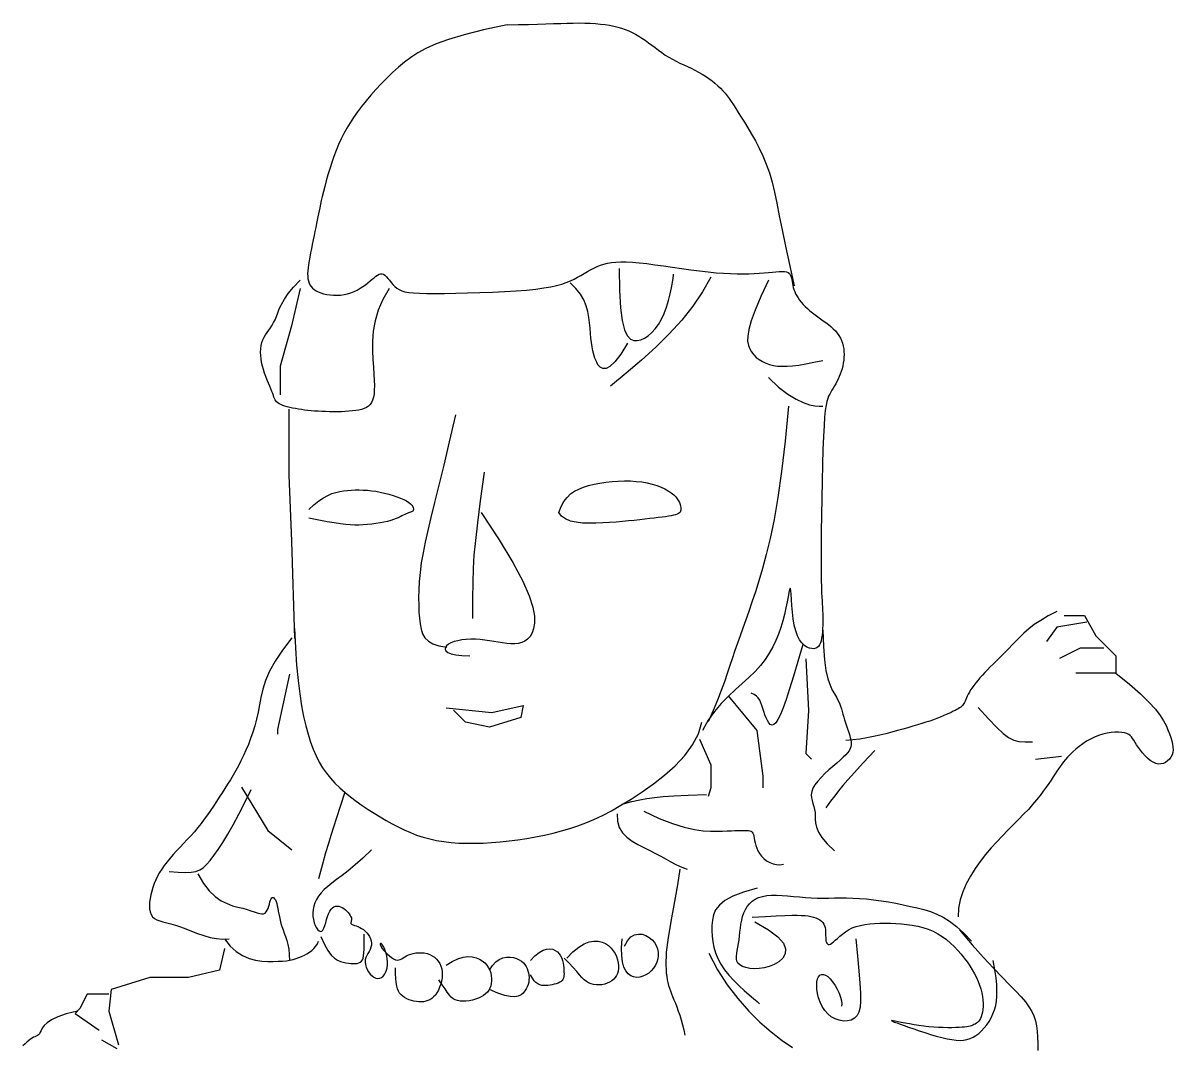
# Model space of a CAD drawing. Extents: x 1959 to 5877, y 3119 to 7489.
# Drawn here: x 5004.4 to 5080.9, y 5843.6 to 5911.6 of the extents above; entities that cross this region are included whole.
import ezdxf

# ---------------------------------------------------------------- set-up
doc = ezdxf.new("R2010")
doc.units = 0
doc.header["$MEASUREMENT"] = 0
for name, color, linetype in [('3', 3, 'CONTINUOUS'), ('7', 7, 'CONTINUOUS'), ('DIM', 3, 'CONTINUOUS')]:
    doc.layers.add(name, color=color, linetype=linetype)

# ---------------------------------------------------------------- blocks, each defined once
blk = doc.blocks.new('雕像1')
at = {"layer": '3'}
for points in [[(156.2, 431.16), (154.94, 428.92), (153.46, 426.75), (151.78, 424.65), (149.91, 422.6), (147.88, 420.58), (145.7, 418.6), (143.41, 416.64), (141.01, 414.68)], [(142.31, 432.46), (142.37, 429.12), (142.54, 426.53), (142.8, 424.59), (143.14, 423.21), (143.56, 422.32), (144.02, 421.8), (144.53, 421.59), (145.06, 421.58), (145.61, 421.71), (146.16, 421.95), (146.71, 422.31), (147.25, 422.77), (147.77, 423.34), (148.26, 424.02), (148.71, 424.79), (149.11, 425.67), (149.47, 426.63), (149.77, 427.63), (150.02, 428.62), (150.22, 429.55), (150.37, 430.36), (150.48, 431.01), (150.54, 431.44), (150.56, 431.59)], [(107.58, 429.42), (106.6, 427.79), (105.9, 426.16), (105.44, 424.55), (105.17, 422.98), (105.06, 421.47), (105.05, 420.05), (105.11, 418.73), (105.2, 417.54), (105.27, 416.48), (105.31, 415.56), (105.33, 414.77), (105.32, 414.08), (105.28, 413.5), (105.2, 413), (105.07, 412.58), (104.91, 412.23), (104.69, 411.93), (104.44, 411.68), (104.13, 411.47), (103.79, 411.3), (103.4, 411.17), (102.97, 411.07), (102.51, 410.99), (102.01, 410.93), (101.48, 410.88), (100.92, 410.84), (100.35, 410.82), (99.75, 410.81), (99.15, 410.81), (98.55, 410.81), (97.96, 410.83), (97.38, 410.85), (96.82, 410.88), (96.28, 410.92), (95.76, 410.96), (95.26, 411.02), (94.77, 411.07), (94.3, 411.14), (93.85, 411.21), (93.4, 411.29), (92.98, 411.37), (92.57, 411.46), (92.18, 411.56), (91.82, 411.67), (91.49, 411.78), (91.2, 411.9), (90.94, 412.02), (90.73, 412.15), (90.56, 412.29), (90.43, 412.45), (90.33, 412.61), (90.24, 412.8), (90.16, 413.02), (90.08, 413.27), (89.98, 413.56), (89.86, 413.89), (89.71, 414.26), (89.53, 414.68), (89.34, 415.13), (89.14, 415.61), (88.93, 416.12), (88.74, 416.64), (88.56, 417.18), (88.41, 417.72), (88.29, 418.26), (88.21, 418.8), (88.16, 419.32), (88.15, 419.84), (88.18, 420.34), (88.24, 420.82), (88.34, 421.27), (88.48, 421.69), (88.67, 422.08), (88.88, 422.45), (89.12, 422.8), (89.37, 423.16), (89.62, 423.51), (89.87, 423.89), (90.11, 424.29), (90.33, 424.73), (90.52, 425.21), (90.72, 425.76), (90.97, 426.36), (91.29, 427.05), (91.73, 427.82), (92.33, 428.68), (93.11, 429.65), (94.13, 430.72)], [(94.13, 429.42), (92.83, 423.79), (91.09, 417.72), (91.09, 413.38)], [(143.61, 421.19), (142.56, 419.52), (141.68, 418.37), (140.94, 417.67), (140.34, 417.34), (139.84, 417.33), (139.45, 417.54), (139.13, 417.93), (138.88, 418.4), (138.67, 418.92), (138.49, 419.46), (138.36, 420.03), (138.24, 420.63), (138.15, 421.27), (138.07, 421.95), (138, 422.66), (137.94, 423.43), (137.86, 424.23), (137.76, 425.08), (137.59, 425.95), (137.34, 426.83), (136.98, 427.72), (136.48, 428.6), (135.8, 429.46), (134.93, 430.29)], [(164.89, 430.72), (163.74, 428.21), (162.89, 426.17), (162.29, 424.54), (161.93, 423.25), (161.75, 422.24), (161.74, 421.46), (161.86, 420.84), (162.06, 420.32), (162.34, 419.85), (162.67, 419.43), (163.05, 419.04), (163.49, 418.71), (163.97, 418.41), (164.49, 418.17), (165.05, 417.97), (165.64, 417.83), (166.27, 417.73), (166.95, 417.69), (167.7, 417.69), (168.53, 417.76), (169.48, 417.88), (170.54, 418.05), (171.76, 418.29), (173.13, 418.58)], [(164.89, 415.98), (166.43, 414.55), (167.82, 413.48), (169.06, 412.71), (170.15, 412.19), (171.1, 411.88), (171.91, 411.72), (172.58, 411.66), (173.13, 411.65)], [(117.57, 410.35), (116.64, 406.26), (115.81, 402.74), (115.08, 399.7), (114.44, 397.09), (113.88, 394.84), (113.4, 392.86), (113.01, 391.11), (112.69, 389.5), (112.43, 387.98), (112.25, 386.54), (112.12, 385.18), (112.05, 383.9), (112.02, 382.7), (112.03, 381.59), (112.07, 380.55), (112.14, 379.6), (112.24, 378.74), (112.39, 377.96), (112.63, 377.27), (112.98, 376.67), (113.49, 376.17), (114.19, 375.76), (115.1, 375.44), (116.27, 375.23)], [(167.92, 411.65), (167.42, 406.35), (166.88, 401.79), (166.31, 397.87), (165.74, 394.53), (165.15, 391.68), (164.57, 389.24), (163.99, 387.13), (163.44, 385.27), (162.91, 383.59), (162.4, 382.06), (161.92, 380.65), (161.47, 379.35), (161.03, 378.13), (160.61, 376.96), (160.21, 375.84), (159.82, 374.72), (159.44, 373.61), (159.07, 372.46), (158.67, 371.27), (158.23, 370.02), (157.74, 368.68), (157.18, 367.24), (156.52, 365.67), (155.77, 363.96)], [(121.91, 401.68), (121.34, 397.37), (120.91, 394.01), (120.6, 391.37), (120.39, 389.16), (120.26, 387.13), (120.2, 385.03), (120.18, 382.6), (120.17, 379.57)], [(133.2, 395.61), (133.55, 396.5), (133.97, 397.26), (134.45, 397.88), (134.98, 398.39), (135.58, 398.8), (136.23, 399.14), (136.95, 399.42), (137.72, 399.65), (138.55, 399.86), (139.42, 400.03), (140.32, 400.17), (141.25, 400.28), (142.18, 400.35), (143.12, 400.37), (144.03, 400.36), (144.92, 400.3), (145.76, 400.2), (146.57, 400.05), (147.32, 399.87), (148.02, 399.65), (148.66, 399.41), (149.24, 399.15), (149.75, 398.86), (150.2, 398.57), (150.57, 398.27), (150.87, 397.97), (151.11, 397.66), (151.3, 397.37), (151.44, 397.08), (151.54, 396.81), (151.61, 396.56), (151.65, 396.33), (151.66, 396.13), (151.65, 395.95), (151.62, 395.79), (151.55, 395.65), (151.44, 395.53), (151.29, 395.42), (151.09, 395.33), (150.85, 395.25), (150.55, 395.17), (150.2, 395.09), (149.79, 395.02), (149.33, 394.96), (148.81, 394.89), (148.24, 394.82), (147.62, 394.75), (146.94, 394.67), (146.21, 394.58), (145.43, 394.49), (144.6, 394.4), (143.72, 394.32), (142.81, 394.23), (141.86, 394.15), (140.87, 394.08), (139.85, 394.02), (138.81, 393.97), (137.77, 393.96), (136.77, 394), (135.82, 394.11), (134.96, 394.3), (134.22, 394.61), (133.62, 395.03), (133.2, 395.61)], [(95.43, 396.04), (96.21, 396.77), (96.95, 397.36), (97.63, 397.83), (98.28, 398.18), (98.9, 398.44), (99.5, 398.63), (100.09, 398.76), (100.68, 398.86), (101.26, 398.93), (101.85, 398.98), (102.45, 399.01), (103.05, 399.01), (103.66, 398.99), (104.28, 398.95), (104.91, 398.88), (105.56, 398.79), (106.21, 398.66), (106.87, 398.52), (107.52, 398.35), (108.15, 398.17), (108.74, 397.98), (109.28, 397.77), (109.77, 397.56), (110.19, 397.34), (110.53, 397.12), (110.8, 396.91), (110.99, 396.71), (111.13, 396.51), (111.21, 396.33), (111.25, 396.16), (111.24, 396.02), (111.2, 395.9), (111.13, 395.8), (111.04, 395.73), (110.93, 395.67), (110.8, 395.62), (110.64, 395.57), (110.48, 395.52), (110.3, 395.46), (110.12, 395.39), (109.92, 395.3), (109.71, 395.19), (109.49, 395.07), (109.23, 394.94), (108.94, 394.8), (108.61, 394.66), (108.23, 394.52), (107.8, 394.38), (107.31, 394.25), (106.77, 394.12), (106.19, 394.01), (105.57, 393.91), (104.94, 393.83), (104.29, 393.76), (103.63, 393.72), (102.99, 393.69), (102.36, 393.69), (101.7, 393.72), (101, 393.78), (100.2, 393.88), (99.28, 394.02), (98.2, 394.2), (96.93, 394.44), (95.43, 394.74)], [(121.48, 395.61), (124.21, 391.45), (126.27, 388.02), (127.75, 385.23), (128.73, 383.01), (129.3, 381.26), (129.55, 379.91), (129.55, 378.86), (129.4, 378.05), (129.16, 377.39), (128.86, 376.85), (128.49, 376.44), (128.07, 376.13), (127.6, 375.92), (127.09, 375.79), (126.54, 375.73), (125.96, 375.74), (125.35, 375.78), (124.72, 375.87), (124.06, 375.98), (123.39, 376.1), (122.71, 376.22), (122.01, 376.32), (121.31, 376.41), (120.61, 376.46), (119.9, 376.46), (119.22, 376.42), (118.56, 376.34), (117.94, 376.22), (117.39, 376.07), (116.91, 375.89), (116.52, 375.68), (116.23, 375.45), (116.06, 375.19), (116.03, 374.94), (116.15, 374.68), (116.45, 374.44), (116.94, 374.24), (117.64, 374.07), (118.57, 373.97), (119.74, 373.93)], [(213.01, 379.04), (208.48, 378.25), (206.9, 376.09)], [(209.6, 380), (212.64, 380), (214.37, 376.96), (217.41, 373.93), (217.41, 371.33), (211.33, 371.33)], [(173.13, 377.83), (173.19, 375.33), (173.35, 373.31), (173.58, 371.71), (173.87, 370.47), (174.2, 369.5), (174.54, 368.76), (174.86, 368.18), (175.16, 367.68), (175.4, 367.22), (175.61, 366.77), (175.77, 366.34), (175.91, 365.92), (176.03, 365.51), (176.15, 365.09), (176.26, 364.67), (176.39, 364.25), (176.53, 363.81), (176.69, 363.36), (176.85, 362.91), (177, 362.47), (177.14, 362.03), (177.26, 361.61), (177.35, 361.22), (177.4, 360.85), (177.4, 360.51), (177.36, 360.2), (177.25, 359.9), (177.08, 359.59), (176.86, 359.28), (176.56, 358.95), (176.19, 358.59), (175.74, 358.18), (175.21, 357.72), (174.64, 357.22), (174.03, 356.68), (173.43, 356.13), (172.86, 355.56), (172.35, 355), (171.92, 354.44), (171.61, 353.91), (171.44, 353.41), (171.37, 352.94), (171.4, 352.49), (171.49, 352.05), (171.62, 351.61), (171.75, 351.18), (171.87, 350.73), (171.94, 350.26), (171.95, 349.78), (171.95, 349.25), (172, 348.67), (172.14, 348.02), (172.44, 347.29), (172.96, 346.46), (173.75, 345.52), (174.87, 344.45)], [(170.09, 375.66), (169.33, 373.08), (168.66, 370.84), (168.07, 368.94), (167.55, 367.35), (167.09, 366.06), (166.69, 365.05), (166.33, 364.31), (166.01, 363.81), (165.71, 363.54), (165.43, 363.47), (165.17, 363.57), (164.94, 363.81), (164.73, 364.15), (164.53, 364.57), (164.36, 365.03), (164.2, 365.51), (164.05, 365.98), (163.91, 366.42), (163.76, 366.83), (163.58, 367.21), (163.35, 367.56), (163.07, 367.85), (162.72, 368.1), (162.28, 368.29)], [(215.57, 375.1), (212.02, 375.1), (208.87, 373.53)], [(170.53, 373.5), (170.96, 365.69), (170.53, 359.19), (171.4, 358.32)], [(92.52, 371.17), (90.69, 362.81), (90.69, 362.08)], [(158.81, 367.86), (163.15, 362.66), (164.02, 355.72), (164.02, 353.99)], [(116.19, 366.08), (123.11, 365.35), (127.84, 366.44), (127.48, 364.62), (122.74, 363.17), (119.1, 363.9), (118.01, 364.99), (117.28, 365.72)], [(196.57, 366.13), (198.16, 364.41), (199.39, 363.12), (200.37, 362.19), (201.19, 361.57), (201.95, 361.2), (202.74, 361), (203.67, 360.93), (204.82, 360.92)], [(154.47, 361.36), (156.2, 357.45), (156.2, 353.99), (155.77, 352.69)], [(180.95, 359.62), (179.22, 357.76), (177.9, 356.32), (176.89, 355.2), (176.12, 354.31), (175.48, 353.54), (174.9, 352.79), (174.29, 351.96), (173.57, 350.95)], [(205.26, 358.32), (209.16, 358.75)], [(74.31, 341.34), (75.66, 341.24), (76.76, 341.19), (77.64, 341.22), (78.36, 341.34), (78.95, 341.57), (79.48, 341.91), (79.98, 342.37), (80.5, 342.98), (81.08, 343.74), (81.72, 344.66), (82.42, 345.74), (83.18, 346.98), (83.99, 348.4), (84.85, 349.99), (85.75, 351.76), (86.69, 353.71)], [(85.23, 354.08), (89.24, 347.53), (92.88, 344.62)], [(100.89, 353.35), (100.17, 351.17), (99.6, 349.46), (99.14, 348.05), (98.75, 346.8), (98.38, 345.55), (97.97, 344.14), (97.49, 342.43), (96.89, 340.25)], [(142.78, 351.53), (144.24, 351.89), (145.43, 352.17), (146.52, 352.37), (147.65, 352.53), (148.96, 352.65), (150.61, 352.76), (152.75, 352.86), (155.52, 352.98)], [(142.05, 350.07), (142.06, 348.94), (142.33, 347.99), (142.82, 347.19), (143.48, 346.52), (144.27, 345.94), (145.15, 345.43), (146.06, 344.97), (146.96, 344.53), (147.83, 344.08), (148.64, 343.64), (149.41, 343.21), (150.13, 342.81), (150.81, 342.45), (151.45, 342.14), (152.05, 341.89), (152.61, 341.71)], [(146.05, 350.44), (148.36, 349.37), (150.39, 348.58), (152.16, 348.03), (153.69, 347.68), (155.01, 347.48), (156.14, 347.41), (157.12, 347.41), (157.95, 347.44), (158.67, 347.47), (159.29, 347.49), (159.81, 347.51), (160.26, 347.52), (160.64, 347.52), (160.96, 347.53), (161.23, 347.53), (161.47, 347.53), (161.69, 347.53), (161.88, 347.52), (162.06, 347.5), (162.21, 347.45), (162.34, 347.38), (162.45, 347.27), (162.55, 347.12), (162.63, 346.92), (162.69, 346.67), (162.74, 346.37), (162.8, 346.02), (162.88, 345.65), (162.98, 345.26), (163.11, 344.85), (163.3, 344.45), (163.54, 344.04), (163.84, 343.65), (164.21, 343.29), (164.62, 342.97), (165.08, 342.7), (165.58, 342.5), (166.1, 342.38), (166.63, 342.36), (167.18, 342.44)], [(104.9, 344.62), (103.6, 343.37), (102.43, 342.33), (101.38, 341.46), (100.45, 340.73), (99.63, 340.12), (98.91, 339.58), (98.28, 339.09), (97.74, 338.62), (97.27, 338.13), (96.89, 337.63), (96.58, 337.12), (96.34, 336.61), (96.17, 336.09), (96.06, 335.57), (96.02, 335.06), (96.04, 334.55), (96.11, 334.06), (96.23, 333.6), (96.38, 333.18), (96.57, 332.82), (96.77, 332.54), (96.98, 332.35), (97.18, 332.27), (97.37, 332.31), (97.54, 332.49), (97.7, 332.79), (97.84, 333.16), (97.98, 333.6), (98.12, 334.06), (98.26, 334.53), (98.41, 334.96), (98.59, 335.34), (98.78, 335.64), (98.99, 335.86), (99.22, 336.01), (99.46, 336.09), (99.71, 336.12), (99.96, 336.08), (100.21, 336.01), (100.47, 335.89), (100.71, 335.74), (100.95, 335.56), (101.17, 335.36), (101.37, 335.15), (101.54, 334.93), (101.69, 334.71), (101.8, 334.5), (101.86, 334.31), (101.89, 334.14), (101.88, 333.99), (101.85, 333.86), (101.82, 333.74), (101.79, 333.64), (101.78, 333.55), (101.8, 333.47), (101.86, 333.4), (101.98, 333.34), (102.15, 333.27), (102.35, 333.2), (102.59, 333.11), (102.85, 333.01), (103.13, 332.89), (103.41, 332.74), (103.68, 332.55), (103.95, 332.33), (104.2, 332.07), (104.42, 331.79), (104.61, 331.49), (104.76, 331.17), (104.86, 330.84), (104.91, 330.51), (104.9, 330.19), (104.82, 329.88), (104.7, 329.57), (104.54, 329.27), (104.37, 328.96), (104.2, 328.65), (104.06, 328.33), (103.96, 328), (103.93, 327.64), (103.97, 327.27), (104.07, 326.89), (104.24, 326.51), (104.45, 326.16), (104.7, 325.84), (104.98, 325.56), (105.27, 325.35), (105.57, 325.22), (105.86, 325.17), (106.14, 325.21), (106.4, 325.32), (106.64, 325.51), (106.86, 325.75), (107.03, 326.05), (107.17, 326.4), (107.27, 326.79), (107.31, 327.22), (107.31, 327.66), (107.27, 328.12), (107.2, 328.56), (107.1, 328.99), (106.98, 329.38), (106.86, 329.72), (106.72, 330.01), (106.58, 330.22), (106.46, 330.36), (106.35, 330.44), (106.26, 330.45), (106.21, 330.41), (106.21, 330.31), (106.25, 330.15), (106.36, 329.95), (106.52, 329.7), (106.75, 329.42), (107.01, 329.13), (107.31, 328.84), (107.63, 328.57), (107.94, 328.33), (108.25, 328.14), (108.54, 328.01), (108.8, 327.95), (109.03, 327.97), (109.25, 328.03), (109.47, 328.14), (109.69, 328.28), (109.92, 328.43), (110.19, 328.59), (110.48, 328.73), (110.82, 328.86), (111.2, 328.96), (111.6, 329.03), (112.02, 329.06), (112.45, 329.06), (112.88, 329.02), (113.3, 328.93), (113.7, 328.8), (114.07, 328.61), (114.41, 328.38), (114.72, 328.1), (114.98, 327.79), (115.21, 327.43), (115.38, 327.05), (115.51, 326.63), (115.58, 326.19), (115.6, 325.72), (115.57, 325.25), (115.49, 324.77), (115.36, 324.29), (115.2, 323.84), (115.01, 323.41), (114.79, 323.02), (114.55, 322.67), (114.29, 322.38), (114.02, 322.14), (113.73, 321.96), (113.42, 321.82), (113.1, 321.72), (112.77, 321.66), (112.42, 321.63), (112.06, 321.64), (111.69, 321.68), (111.32, 321.74), (110.95, 321.84), (110.59, 321.96), (110.24, 322.1), (109.91, 322.28), (109.62, 322.48), (109.36, 322.7), (109.14, 322.96), (108.96, 323.25), (108.82, 323.61), (108.71, 324.03), (108.63, 324.55), (108.58, 325.17), (108.55, 325.91), (108.54, 326.79)], [(78.68, 340.98), (79.52, 339.52), (80.39, 338.39), (81.29, 337.54), (82.19, 336.92), (83.07, 336.48), (83.91, 336.17), (84.71, 335.95), (85.44, 335.77), (86.1, 335.58), (86.67, 335.4), (87.18, 335.23), (87.62, 335.09), (88, 334.98), (88.32, 334.93), (88.59, 334.95), (88.81, 335.04), (89, 335.22), (89.15, 335.47), (89.28, 335.76), (89.38, 336.09), (89.47, 336.41), (89.56, 336.73), (89.64, 337), (89.72, 337.22), (89.82, 337.36), (89.92, 337.43), (90.04, 337.43), (90.15, 337.36), (90.26, 337.23), (90.37, 337.03), (90.48, 336.79), (90.57, 336.49), (90.66, 336.15), (90.74, 335.78), (90.82, 335.36), (90.9, 334.92), (90.99, 334.46), (91.09, 333.98), (91.22, 333.5), (91.36, 333.01), (91.53, 332.52), (91.72, 332.02), (91.91, 331.49), (92.1, 330.91), (92.26, 330.28), (92.4, 329.58), (92.48, 328.78), (92.52, 327.89)], [(151.52, 341.71), (151.13, 339.33), (150.8, 337.34), (150.5, 335.69), (150.25, 334.32), (150.04, 333.18), (149.87, 332.22), (149.72, 331.38), (149.61, 330.61), (149.52, 329.87), (149.45, 329.15), (149.41, 328.46), (149.39, 327.79), (149.39, 327.15), (149.41, 326.55), (149.45, 325.98), (149.51, 325.46), (149.59, 324.98), (149.68, 324.54), (149.8, 324.11), (149.92, 323.7), (150.07, 323.29), (150.23, 322.87), (150.41, 322.42), (150.61, 321.94), (150.82, 321.42), (151.04, 320.86), (151.27, 320.25), (151.49, 319.6), (151.71, 318.91), (151.91, 318.18), (152.09, 317.41), (152.25, 316.61)], [(163.17, 338.8), (161.1, 338.23), (159.51, 337.61), (158.31, 336.95), (157.47, 336.26), (156.91, 335.53), (156.58, 334.77), (156.41, 333.99), (156.34, 333.19), (156.33, 332.38), (156.37, 331.55), (156.48, 330.72), (156.65, 329.88), (156.91, 329.03), (157.25, 328.18), (157.7, 327.34), (158.25, 326.49), (158.92, 325.66), (159.67, 324.84), (160.45, 324.07), (161.24, 323.35), (161.98, 322.7), (162.63, 322.14), (163.17, 321.68), (163.54, 321.34)], [(162.81, 333.71), (164.9, 332.53), (166.31, 331.46), (167.14, 330.49), (167.48, 329.63), (167.42, 328.88), (167.05, 328.23), (166.46, 327.7), (165.75, 327.28), (165, 326.97), (164.24, 326.77), (163.48, 326.66), (162.76, 326.64), (162.08, 326.69), (161.48, 326.81), (160.97, 326.99), (160.56, 327.22), (160.28, 327.49), (160.11, 327.8), (160.04, 328.15), (160.04, 328.53), (160.09, 328.95), (160.18, 329.41), (160.28, 329.9), (160.38, 330.43), (160.46, 330.99), (160.53, 331.58), (160.59, 332.18), (160.66, 332.79), (160.74, 333.39), (160.85, 333.99), (160.99, 334.56), (161.17, 335.1), (161.4, 335.6), (161.68, 336.06), (162.02, 336.47), (162.42, 336.84), (162.88, 337.14), (163.4, 337.39), (163.98, 337.58), (164.63, 337.71), (165.34, 337.77), (166.12, 337.77), (166.94, 337.73), (167.79, 337.66), (168.67, 337.58), (169.57, 337.49), (170.47, 337.4), (171.37, 337.34), (172.25, 337.31), (173.12, 337.31), (173.99, 337.32), (174.87, 337.34), (175.77, 337.35), (176.69, 337.35), (177.65, 337.33), (178.65, 337.28), (179.7, 337.2), (180.78, 337.07), (181.9, 336.92), (183.02, 336.74), (184.15, 336.53), (185.26, 336.31), (186.34, 336.07), (187.39, 335.83), (188.39, 335.57), (189.36, 335.27), (190.32, 334.9), (191.28, 334.43), (192.27, 333.81), (193.31, 333.02), (194.4, 332.03), (195.59, 330.8)], [(162.44, 334.43), (164.43, 334.55), (166.06, 334.64), (167.37, 334.7), (168.41, 334.73), (169.24, 334.73), (169.9, 334.71), (170.43, 334.67), (170.88, 334.62), (171.3, 334.54), (171.69, 334.44), (172.04, 334.33), (172.36, 334.19), (172.64, 334.03), (172.89, 333.85), (173.09, 333.64), (173.25, 333.4), (173.36, 333.14), (173.44, 332.86), (173.49, 332.56), (173.51, 332.25), (173.52, 331.95), (173.53, 331.65), (173.54, 331.36), (173.55, 331.1), (173.58, 330.86), (173.63, 330.66), (173.71, 330.5), (173.8, 330.39), (173.92, 330.32), (174.07, 330.31), (174.25, 330.37), (174.46, 330.49), (174.71, 330.69), (174.99, 330.94), (175.31, 331.23), (175.67, 331.55), (176.07, 331.89), (176.52, 332.21), (177.01, 332.52), (177.56, 332.8), (178.15, 333.02), (178.79, 333.2), (179.47, 333.34), (180.19, 333.43), (180.94, 333.5), (181.72, 333.53), (182.51, 333.54), (183.32, 333.52), (184.15, 333.49), (184.98, 333.44), (185.81, 333.35), (186.63, 333.24), (187.45, 333.08), (188.24, 332.88), (189.01, 332.62), (189.76, 332.31), (190.47, 331.94), (191.15, 331.51), (191.79, 331.04), (192.4, 330.53), (192.97, 329.99), (193.51, 329.42), (194.02, 328.84), (194.49, 328.25), (194.93, 327.66), (195.33, 327.07), (195.7, 326.48), (196.03, 325.89), (196.33, 325.31), (196.58, 324.73), (196.8, 324.15), (196.98, 323.58), (197.12, 323.02), (197.22, 322.46), (197.29, 321.93), (197.32, 321.41), (197.33, 320.93), (197.3, 320.48), (197.24, 320.07), (197.16, 319.7), (197.06, 319.39), (196.94, 319.12), (196.8, 318.89), (196.65, 318.69), (196.48, 318.53), (196.31, 318.4), (196.13, 318.28), (195.95, 318.19), (195.77, 318.1), (195.57, 318.03), (195.36, 317.96), (195.12, 317.91), (194.85, 317.86), (194.52, 317.82), (194.15, 317.79), (193.7, 317.76), (193.19, 317.74), (192.61, 317.73), (191.98, 317.73), (191.31, 317.74), (190.6, 317.76), (189.86, 317.8), (189.12, 317.86), (188.36, 317.94), (187.62, 318.04), (186.89, 318.16), (186.2, 318.29), (185.56, 318.41), (184.97, 318.53), (184.47, 318.64), (184.06, 318.73), (183.75, 318.79), (183.56, 318.82), (183.48, 318.81), (183.53, 318.78), (183.68, 318.7), (183.95, 318.59), (184.32, 318.45), (184.8, 318.28), (185.39, 318.06), (186.07, 317.82), (186.84, 317.56), (187.66, 317.28), (188.52, 317), (189.4, 316.72), (190.26, 316.47), (191.1, 316.25), (191.88, 316.06), (192.6, 315.93), (193.25, 315.85), (193.84, 315.82), (194.39, 315.85), (194.89, 315.94), (195.37, 316.08), (195.82, 316.28), (196.25, 316.55), (196.68, 316.87), (197.1, 317.26), (197.5, 317.69), (197.88, 318.17), (198.23, 318.69), (198.54, 319.24), (198.82, 319.82), (199.05, 320.43), (199.23, 321.06), (199.35, 321.72), (199.42, 322.45), (199.43, 323.27), (199.39, 324.2), (199.28, 325.26), (199.1, 326.48), (198.86, 327.89)], [(82.68, 331.16), (83.54, 330.07), (84.46, 329.24), (85.42, 328.63), (86.4, 328.21), (87.38, 327.94), (88.33, 327.8), (89.23, 327.74), (90.06, 327.73), (90.8, 327.76), (91.46, 327.8), (92.04, 327.86), (92.57, 327.94), (93.05, 328.05), (93.5, 328.17), (93.93, 328.32), (94.34, 328.49), (94.75, 328.69), (95.14, 328.9), (95.53, 329.15), (95.88, 329.42), (96.21, 329.72), (96.49, 330.04), (96.72, 330.4), (96.89, 330.8)], [(97.25, 331.52), (97.79, 330.31), (98.31, 329.39), (98.81, 328.71), (99.3, 328.23), (99.76, 327.92), (100.21, 327.73), (100.64, 327.62), (101.04, 327.55), (101.43, 327.5), (101.8, 327.45), (102.14, 327.43), (102.45, 327.42), (102.74, 327.44), (102.99, 327.51), (103.2, 327.61), (103.38, 327.76), (103.52, 327.98), (103.63, 328.26), (103.7, 328.61), (103.75, 329.05), (103.78, 329.59), (103.8, 330.24), (103.81, 331), (103.81, 331.89)], [(134.4, 328.25), (135.33, 329.21), (136.21, 329.92), (137.03, 330.41), (137.79, 330.7), (138.5, 330.83), (139.15, 330.81), (139.74, 330.67), (140.26, 330.43), (140.71, 330.13), (141.11, 329.77), (141.44, 329.36), (141.71, 328.92), (141.92, 328.47), (142.08, 328), (142.18, 327.54), (142.23, 327.1), (142.23, 326.68), (142.17, 326.29), (142.07, 325.93), (141.93, 325.6), (141.73, 325.31), (141.5, 325.04), (141.22, 324.81), (140.89, 324.61), (140.53, 324.45), (140.14, 324.32), (139.73, 324.23), (139.31, 324.19), (138.89, 324.19), (138.47, 324.24), (138.08, 324.34), (137.71, 324.49), (137.37, 324.7), (137.04, 324.98), (136.71, 325.32), (136.34, 325.73), (135.91, 326.23), (135.4, 326.81), (134.78, 327.48), (134.04, 328.25)], [(143.14, 330.07), (143.59, 330.88), (144.1, 331.44), (144.66, 331.76), (145.23, 331.89), (145.8, 331.85), (146.35, 331.67), (146.86, 331.38), (147.3, 331.01), (147.65, 330.59), (147.92, 330.13), (148.1, 329.64), (148.21, 329.14), (148.22, 328.63), (148.16, 328.12), (148.03, 327.63), (147.81, 327.16), (147.53, 326.72), (147.18, 326.33), (146.79, 325.99), (146.35, 325.71), (145.9, 325.5), (145.43, 325.38), (144.96, 325.34), (144.51, 325.4), (144.08, 325.57), (143.69, 325.87), (143.34, 326.3), (143.06, 326.89), (142.85, 327.66), (142.73, 328.61), (142.7, 329.78), (142.78, 331.16)], [(178.1, 331.16), (178.36, 328.52), (178.57, 326.3), (178.72, 324.46), (178.81, 322.96), (178.82, 321.76), (178.74, 320.81), (178.57, 320.09), (178.29, 319.55), (177.89, 319.15), (177.4, 318.89), (176.84, 318.75), (176.23, 318.74), (175.6, 318.85), (174.98, 319.07), (174.39, 319.39), (173.86, 319.82), (173.39, 320.34), (173.01, 320.94), (172.7, 321.58), (172.47, 322.25), (172.3, 322.91), (172.21, 323.56), (172.18, 324.15), (172.22, 324.67), (172.31, 325.1), (172.47, 325.43), (172.67, 325.66), (172.92, 325.78), (173.21, 325.79), (173.52, 325.68), (173.86, 325.46), (174.22, 325.13), (174.59, 324.67), (174.95, 324.13), (175.28, 323.54), (175.57, 322.93), (175.8, 322.33), (175.94, 321.78), (175.99, 321.32), (175.92, 320.97)], [(128.94, 327.89), (129.6, 328.6), (130.23, 329.11), (130.82, 329.44), (131.36, 329.62), (131.85, 329.66), (132.29, 329.59), (132.68, 329.42), (133, 329.19), (133.27, 328.91), (133.48, 328.58), (133.64, 328.23), (133.76, 327.87), (133.85, 327.49), (133.91, 327.12), (133.95, 326.76), (133.97, 326.43), (133.99, 326.13), (134, 325.86), (133.99, 325.62), (133.97, 325.4), (133.91, 325.21), (133.83, 325.03), (133.71, 324.88), (133.55, 324.73), (133.35, 324.6), (133.1, 324.48), (132.83, 324.38), (132.53, 324.29), (132.22, 324.22), (131.89, 324.16), (131.57, 324.12), (131.24, 324.1), (130.93, 324.1), (130.63, 324.13), (130.33, 324.21), (130.04, 324.34), (129.76, 324.55), (129.48, 324.83), (129.21, 325.22), (128.94, 325.7)], [(155.89, 328.98), (157.2, 326.49), (158.67, 324.2), (160.25, 322.12), (161.91, 320.24), (163.6, 318.56), (165.3, 317.08), (166.96, 315.81), (168.54, 314.73)], [(116.19, 327.16), (117.11, 327.74), (117.96, 328.14), (118.75, 328.38), (119.47, 328.47), (120.12, 328.44), (120.7, 328.31), (121.21, 328.1), (121.65, 327.83), (122.03, 327.51), (122.34, 327.16), (122.59, 326.79), (122.78, 326.4), (122.92, 326), (123.01, 325.59), (123.05, 325.19), (123.05, 324.79), (123.01, 324.42), (122.92, 324.06), (122.79, 323.72), (122.62, 323.4), (122.41, 323.1), (122.14, 322.83), (121.83, 322.59), (121.47, 322.37), (121.06, 322.18), (120.61, 322.02), (120.14, 321.89), (119.66, 321.8), (119.18, 321.75), (118.71, 321.73), (118.28, 321.75), (117.89, 321.82), (117.55, 321.94), (117.25, 322.11), (116.96, 322.35), (116.67, 322.67), (116.36, 323.08), (116.01, 323.6), (115.59, 324.22), (115.1, 324.98)], [(122.74, 326.43), (123.19, 327.15), (123.68, 327.69), (124.21, 328.06), (124.76, 328.29), (125.31, 328.39), (125.84, 328.4), (126.35, 328.32), (126.81, 328.19), (127.21, 328.01), (127.56, 327.8), (127.85, 327.55), (128.09, 327.28), (128.28, 326.98), (128.43, 326.67), (128.55, 326.34), (128.63, 326.01), (128.69, 325.66), (128.71, 325.32), (128.7, 324.97), (128.66, 324.62), (128.57, 324.27), (128.45, 323.93), (128.29, 323.6), (128.09, 323.28), (127.83, 322.97), (127.51, 322.7), (127.09, 322.5), (126.55, 322.4), (125.88, 322.42), (125.03, 322.6), (124, 322.95), (122.74, 323.52)], [(65.2, 322.79), (61.92, 322.79), (60.83, 320.61), (60.1, 319.88), (63.74, 317.34)], [(64.11, 315.88), (66.42, 314.59)]]:
    blk.add_lwpolyline(points, dxfattribs=at)
at = {"layer": '7'}
for points in [[(125.38, 469.31), (121.83, 468.53), (118.91, 467.79), (116.55, 467.09), (114.66, 466.41), (113.13, 465.73), (111.89, 465.06), (110.84, 464.36), (109.9, 463.64), (108.98, 462.87), (108.09, 462.07), (107.22, 461.24), (106.37, 460.39), (105.56, 459.53), (104.79, 458.66), (104.07, 457.8), (103.39, 456.95), (102.76, 456.12), (102.19, 455.31), (101.66, 454.49), (101.17, 453.68), (100.72, 452.87), (100.31, 452.04), (99.92, 451.18), (99.55, 450.31), (99.21, 449.4), (98.89, 448.47), (98.59, 447.54), (98.31, 446.62), (98.06, 445.73), (97.83, 444.88), (97.63, 444.09), (97.46, 443.37), (97.31, 442.73), (97.18, 442.17), (97.07, 441.65), (96.97, 441.17), (96.87, 440.71), (96.78, 440.25), (96.69, 439.77), (96.59, 439.25), (96.47, 438.68), (96.35, 438.07), (96.22, 437.43), (96.08, 436.78), (95.95, 436.11), (95.81, 435.45), (95.69, 434.81), (95.57, 434.19), (95.47, 433.62), (95.39, 433.08), (95.32, 432.58), (95.28, 432.12), (95.25, 431.68), (95.26, 431.29), (95.29, 430.92), (95.36, 430.58), (95.46, 430.27), (95.59, 429.98), (95.76, 429.72), (95.97, 429.49), (96.22, 429.27), (96.52, 429.09), (96.86, 428.92), (97.24, 428.77), (97.67, 428.65), (98.14, 428.55), (98.63, 428.47), (99.16, 428.43), (99.69, 428.42), (100.23, 428.45), (100.77, 428.52), (101.29, 428.63), (101.8, 428.79), (102.28, 428.98), (102.74, 429.21), (103.18, 429.47), (103.6, 429.74), (103.99, 430.02), (104.35, 430.3), (104.69, 430.58), (105, 430.84), (105.29, 431.08), (105.56, 431.29), (105.81, 431.46), (106.05, 431.59), (106.28, 431.66), (106.5, 431.66), (106.72, 431.59), (106.93, 431.44), (107.15, 431.23), (107.38, 430.97), (107.62, 430.68), (107.87, 430.37), (108.14, 430.06), (108.43, 429.76), (108.74, 429.5), (109.09, 429.27), (109.48, 429.1), (109.96, 428.96), (110.54, 428.85), (111.26, 428.78), (112.13, 428.73), (113.19, 428.71), (114.46, 428.7), (115.95, 428.71), (117.63, 428.73), (119.43, 428.77), (121.29, 428.82), (123.18, 428.89), (125.02, 428.98), (126.76, 429.08), (128.35, 429.21), (129.74, 429.35), (130.94, 429.52), (131.98, 429.7), (132.88, 429.9), (133.66, 430.12), (134.34, 430.35), (134.95, 430.6), (135.51, 430.87), (136.04, 431.15), (136.55, 431.43), (137.04, 431.72), (137.53, 432), (138.01, 432.27), (138.49, 432.52), (138.98, 432.76), (139.49, 432.96), (140.02, 433.14), (140.58, 433.27), (141.19, 433.38), (141.85, 433.44), (142.59, 433.47), (143.41, 433.46), (144.32, 433.41), (145.35, 433.33), (146.49, 433.2), (147.73, 433.04), (149.04, 432.86), (150.4, 432.67), (151.77, 432.47), (153.14, 432.28), (154.48, 432.1), (155.77, 431.95), (156.98, 431.83), (158.11, 431.75), (159.17, 431.69), (160.16, 431.65), (161.08, 431.65), (161.94, 431.66), (162.75, 431.69), (163.51, 431.74), (164.22, 431.8), (164.88, 431.86), (165.48, 431.92), (166.03, 431.98), (166.53, 432.02), (166.96, 432.03), (167.33, 432.01), (167.63, 431.95), (167.87, 431.85), (168.05, 431.7), (168.19, 431.52), (168.29, 431.3), (168.36, 431.06), (168.41, 430.79), (168.45, 430.51), (168.5, 430.22), (168.56, 429.92), (168.64, 429.61), (168.74, 429.3), (168.86, 428.98), (169, 428.66), (169.16, 428.34), (169.36, 428.01), (169.59, 427.69), (169.85, 427.36), (170.14, 427.04), (170.46, 426.72), (170.8, 426.4), (171.16, 426.08), (171.54, 425.77), (171.93, 425.46), (172.34, 425.16), (172.75, 424.86), (173.16, 424.57), (173.56, 424.28), (173.96, 423.99), (174.33, 423.68), (174.69, 423.37), (175.01, 423.05), (175.3, 422.7), (175.55, 422.34), (175.77, 421.96), (175.94, 421.57), (176.08, 421.16), (176.19, 420.74), (176.26, 420.32), (176.3, 419.88), (176.32, 419.45), (176.3, 419.02), (176.26, 418.59), (176.2, 418.16), (176.12, 417.74), (176.01, 417.32), (175.89, 416.91), (175.75, 416.51), (175.59, 416.13), (175.42, 415.76), (175.24, 415.4), (175.06, 415.05), (174.87, 414.71), (174.68, 414.38), (174.49, 414.07), (174.31, 413.76), (174.15, 413.45), (173.99, 413.15), (173.85, 412.81), (173.71, 412.37), (173.59, 411.79), (173.48, 411.03), (173.38, 410.02), (173.29, 408.73), (173.21, 407.1), (173.13, 405.1), (173.06, 402.82), (173, 400.34), (172.94, 397.77), (172.9, 395.19), (172.87, 392.7), (172.85, 390.4), (172.84, 388.38), (172.85, 386.72), (172.87, 385.38), (172.89, 384.32), (172.92, 383.49), (172.96, 382.82), (173, 382.26), (173.03, 381.78), (173.06, 381.3), (173.08, 380.79), (173.1, 380.26), (173.11, 379.7), (173.11, 379.14), (173.09, 378.58), (173.07, 378.04), (173.04, 377.52), (172.99, 377.04), (172.93, 376.6), (172.85, 376.21), (172.75, 375.88), (172.62, 375.59), (172.46, 375.36), (172.27, 375.19), (172.03, 375.07), (171.76, 375.01), (171.44, 375.02), (171.08, 375.1), (170.71, 375.26), (170.33, 375.51), (169.96, 375.87), (169.6, 376.34), (169.28, 376.95), (169.01, 377.69), (168.79, 378.56), (168.63, 379.53), (168.51, 380.54), (168.42, 381.53), (168.36, 382.43), (168.31, 383.2), (168.26, 383.78), (168.21, 384.12), (168.15, 384.16), (168.07, 383.94), (167.97, 383.49), (167.85, 382.85), (167.7, 382.07), (167.52, 381.17), (167.31, 380.2), (167.06, 379.2), (166.76, 378.21), (166.42, 377.21), (166.02, 376.23), (165.55, 375.27), (165.01, 374.31), (164.39, 373.37), (163.67, 372.45), (162.86, 371.54), (161.94, 370.66), (160.94, 369.76), (159.9, 368.83), (158.83, 367.83), (157.76, 366.75), (156.73, 365.54), (155.77, 364.19), (154.9, 362.66)], [(125.38, 469.31), (127.08, 469.32), (128.62, 469.34), (130.01, 469.38), (131.27, 469.42), (132.43, 469.47), (133.49, 469.51), (134.47, 469.54), (135.4, 469.56), (136.29, 469.57), (137.15, 469.56), (137.96, 469.53), (138.74, 469.48), (139.49, 469.41), (140.2, 469.32), (140.88, 469.22), (141.52, 469.09), (142.12, 468.95), (142.7, 468.78), (143.25, 468.59), (143.79, 468.38), (144.3, 468.14), (144.8, 467.88), (145.3, 467.6), (145.78, 467.29), (146.27, 466.95), (146.76, 466.59), (147.26, 466.22), (147.76, 465.84), (148.26, 465.46), (148.78, 465.09), (149.3, 464.73), (149.84, 464.4), (150.39, 464.08), (150.94, 463.79), (151.51, 463.52), (152.08, 463.25), (152.65, 462.99), (153.21, 462.72), (153.77, 462.45), (154.32, 462.16), (154.86, 461.85), (155.38, 461.52), (155.88, 461.18), (156.36, 460.83), (156.81, 460.46), (157.24, 460.09), (157.64, 459.72), (158.01, 459.34), (158.35, 458.96), (158.67, 458.56), (158.97, 458.15), (159.28, 457.7), (159.6, 457.21), (159.94, 456.67), (160.33, 456.05), (160.76, 455.36), (161.25, 454.59), (161.78, 453.73), (162.35, 452.78), (162.92, 451.76), (163.49, 450.66), (164.05, 449.48), (164.56, 448.23), (165.03, 446.91), (165.43, 445.51), (165.8, 444), (166.16, 442.33), (166.53, 440.44), (166.95, 438.3), (167.45, 435.85), (168.05, 433.06), (168.79, 429.86)], [(92.39, 411.21), (92.39, 401.24), (92.83, 391.27), (93.26, 376.53)], [(208.48, 380.61), (207.17, 379.95), (206.04, 379.29), (205.07, 378.64), (204.24, 378), (203.51, 377.37), (202.87, 376.75), (202.29, 376.16), (201.74, 375.6), (201.22, 375.06), (200.72, 374.54), (200.23, 374.05), (199.75, 373.58), (199.29, 373.12), (198.84, 372.68), (198.41, 372.25), (198, 371.82), (197.6, 371.41), (197.22, 371), (196.86, 370.6), (196.52, 370.21), (196.21, 369.83), (195.92, 369.47), (195.67, 369.11), (195.44, 368.77), (195.25, 368.45), (195.08, 368.14), (194.94, 367.85), (194.82, 367.58), (194.71, 367.33), (194.61, 367.1), (194.52, 366.89), (194.42, 366.71), (194.32, 366.55), (194.21, 366.41), (194.08, 366.28), (193.94, 366.16), (193.77, 366.05), (193.58, 365.94), (193.36, 365.82), (193.11, 365.69), (192.82, 365.55), (192.49, 365.39), (192.13, 365.23), (191.74, 365.05), (191.31, 364.86), (190.84, 364.67), (190.35, 364.48), (189.82, 364.28), (189.27, 364.08), (188.68, 363.89), (188.05, 363.69), (187.4, 363.48), (186.7, 363.28), (185.97, 363.07), (185.2, 362.85), (184.39, 362.63), (183.54, 362.39), (182.65, 362.16), (181.72, 361.94), (180.75, 361.73), (179.75, 361.53), (178.72, 361.36), (177.65, 361.23), (176.56, 361.13)], [(93.24, 378.08), (93.4, 375.13), (93.58, 372.51), (93.8, 370.21), (94.05, 368.17), (94.32, 366.38), (94.63, 364.78), (94.96, 363.36), (95.31, 362.08), (95.68, 360.9), (96.09, 359.81), (96.53, 358.81), (97, 357.88), (97.52, 357.01), (98.08, 356.2), (98.7, 355.42), (99.37, 354.68), (100.11, 353.97), (100.9, 353.27), (101.73, 352.6), (102.6, 351.95), (103.49, 351.33), (104.4, 350.73), (105.32, 350.15), (106.23, 349.59), (107.14, 349.06), (108.04, 348.55), (108.94, 348.07), (109.85, 347.63), (110.78, 347.22), (111.72, 346.85), (112.69, 346.53), (113.7, 346.26), (114.74, 346.03), (115.83, 345.85), (116.95, 345.73), (118.1, 345.64), (119.29, 345.6), (120.51, 345.6), (121.77, 345.64), (123.05, 345.71), (124.36, 345.82), (125.69, 345.96), (127.03, 346.13), (128.37, 346.34), (129.71, 346.58), (131.04, 346.84), (132.34, 347.14), (133.61, 347.47), (134.85, 347.83), (136.06, 348.23), (137.28, 348.68), (138.52, 349.21), (139.81, 349.82), (141.16, 350.52), (142.6, 351.34), (144.14, 352.29), (145.8, 353.37), (147.51, 354.57), (149.2, 355.9), (150.8, 357.33), (152.23, 358.86), (153.42, 360.47), (154.3, 362.15), (154.8, 363.9)], [(92.88, 376.63), (91.43, 374.8), (90.32, 373.13), (89.49, 371.59), (88.89, 370.18), (88.47, 368.87), (88.18, 367.65), (87.96, 366.5), (87.75, 365.41), (87.52, 364.36), (87.25, 363.35), (86.95, 362.38), (86.63, 361.45), (86.29, 360.55), (85.93, 359.69), (85.55, 358.87), (85.17, 358.08), (84.78, 357.32), (84.39, 356.59), (83.98, 355.89), (83.58, 355.2), (83.16, 354.53), (82.75, 353.87), (82.32, 353.22), (81.89, 352.56), (81.46, 351.9), (81.01, 351.23), (80.56, 350.57), (80.1, 349.91), (79.63, 349.25), (79.14, 348.6), (78.64, 347.97), (78.13, 347.35), (77.6, 346.74), (77.06, 346.15), (76.51, 345.57), (75.97, 345), (75.45, 344.45), (74.94, 343.89), (74.45, 343.35), (74, 342.8), (73.59, 342.25), (73.21, 341.71), (72.88, 341.16), (72.58, 340.61), (72.31, 340.06), (72.07, 339.5), (71.87, 338.94), (71.7, 338.37), (71.55, 337.8), (71.44, 337.24), (71.37, 336.69), (71.35, 336.16), (71.37, 335.67), (71.46, 335.22), (71.6, 334.82), (71.82, 334.49), (72.1, 334.23), (72.46, 334.03), (72.89, 333.86), (73.39, 333.71), (73.96, 333.57), (74.59, 333.41), (75.28, 333.22), (76.04, 332.98), (76.85, 332.68), (77.71, 332.34), (78.62, 331.99), (79.55, 331.66), (80.51, 331.38), (81.48, 331.19), (82.45, 331.1), (83.41, 331.16)], [(217.41, 371.33), (219.46, 369.66), (221.1, 368.21), (222.38, 366.95), (223.36, 365.86), (224.08, 364.92), (224.6, 364.1), (224.98, 363.38), (225.26, 362.73), (225.5, 362.13), (225.7, 361.57), (225.85, 361.06), (225.96, 360.58), (226.02, 360.14), (226.03, 359.72), (225.98, 359.33), (225.88, 358.97), (225.71, 358.63), (225.49, 358.32), (225.22, 358.05), (224.92, 357.83), (224.58, 357.68), (224.21, 357.59), (223.82, 357.58), (223.42, 357.67), (223.01, 357.85), (222.6, 358.12), (222.19, 358.45), (221.81, 358.84), (221.44, 359.25), (221.1, 359.67), (220.79, 360.09), (220.52, 360.49), (220.3, 360.85), (220.11, 361.17), (219.93, 361.45), (219.75, 361.69), (219.56, 361.9), (219.33, 362.06), (219.05, 362.2), (218.71, 362.3), (218.29, 362.36), (217.81, 362.39), (217.26, 362.38), (216.68, 362.32), (216.06, 362.23), (215.43, 362.08), (214.79, 361.89), (214.15, 361.65), (213.54, 361.35), (212.95, 361.01), (212.39, 360.63), (211.86, 360.24), (211.36, 359.82), (210.9, 359.41), (210.48, 359), (210.1, 358.61), (209.77, 358.24), (209.48, 357.89), (209.21, 357.55), (208.96, 357.21), (208.72, 356.86), (208.48, 356.49), (208.22, 356.09), (207.93, 355.65), (207.62, 355.16), (207.26, 354.64), (206.87, 354.07), (206.43, 353.46), (205.95, 352.82), (205.41, 352.15), (204.82, 351.46), (204.17, 350.73), (203.46, 349.99), (202.71, 349.23), (201.91, 348.43), (201.08, 347.6), (200.24, 346.74), (199.38, 345.84), (198.53, 344.9), (197.7, 343.91), (196.88, 342.87), (196.11, 341.78), (195.41, 340.65), (194.79, 339.48), (194.27, 338.27), (193.88, 337.03), (193.62, 335.77), (193.54, 334.48)], [(193.77, 332.51), (195.7, 330.24), (197.41, 328.32), (198.9, 326.71), (200.2, 325.35), (201.32, 324.21), (202.27, 323.24), (203.07, 322.39), (203.72, 321.63), (204.25, 320.9), (204.67, 320.2), (205, 319.5), (205.23, 318.77), (205.4, 318.02), (205.51, 317.21), (205.57, 316.32), (205.6, 315.35), (205.62, 314.28)], [(82.68, 329.7), (81.95, 326.43), (77.22, 325.34), (71.39, 325.34), (65.56, 323.52), (65.2, 320.25), (66.66, 315.15)], [(60.47, 320.25), (58.77, 319.82), (57.48, 319.38), (56.54, 318.93), (55.87, 318.48), (55.43, 318.06), (55.15, 317.66), (54.98, 317.32), (54.85, 317.03), (54.72, 316.82), (54.57, 316.66), (54.41, 316.54), (54.23, 316.45), (54.04, 316.37), (53.83, 316.28), (53.61, 316.16), (53.36, 316), (53.1, 315.8), (52.83, 315.54), (52.54, 315.27), (52.23, 314.97)]]:
    blk.add_lwpolyline(points, dxfattribs=at)

msp = doc.modelspace()

# ---------------------------------------------------------------- block references
at = {"layer": 'DIM', "xscale": 0.4400000000000001, "yscale": 0.4400000000000001, "zscale": 0.4400000000000001}
msp.add_blockref('雕像1', (4981.431, 5704.942), dxfattribs=at)

doc.saveas('drawing.dxf')
